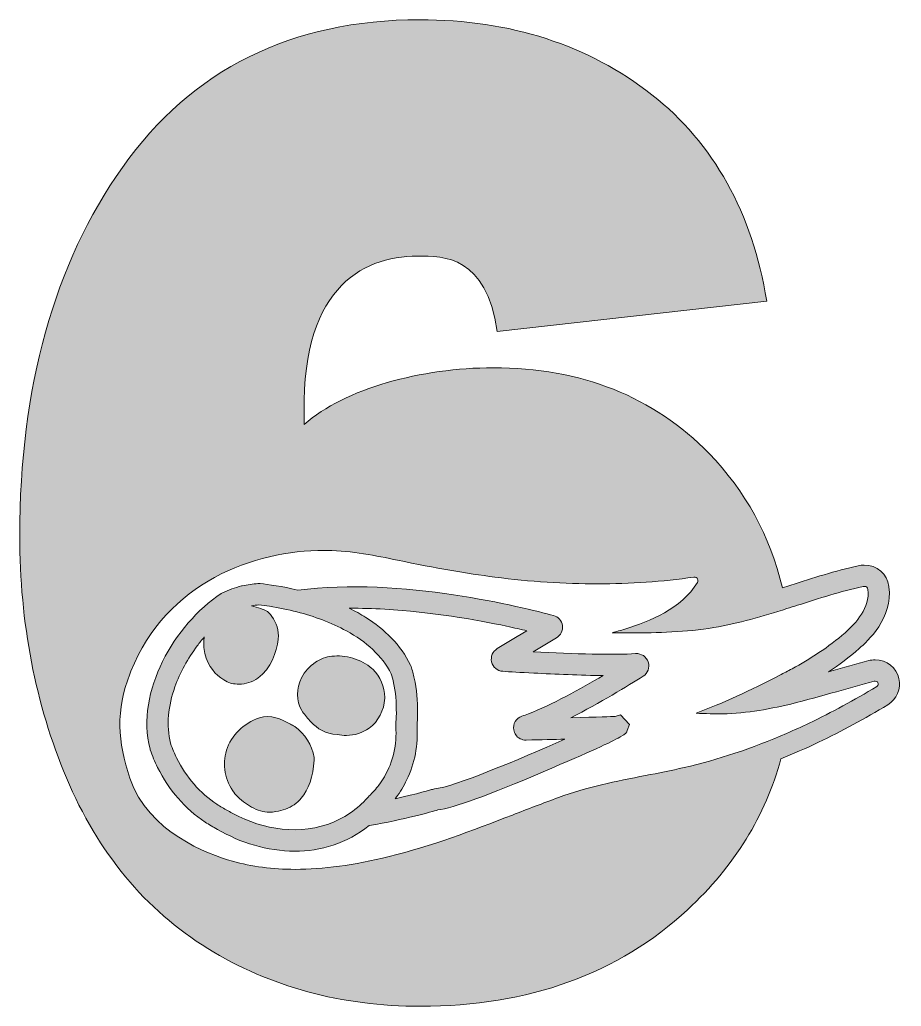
# Model space of a CAD drawing. Header units: millimetres. Extents: x -190 to -34, y -82 to 92.
import ezdxf

# ---------------------------------------------------------------- set-up
doc = ezdxf.new("R2010")
doc.units = ezdxf.units.MM
doc.header["$MEASUREMENT"] = 0
doc.layers.add('Layer 1', color=7, linetype='Continuous', lineweight=0)

# ---------------------------------------------------------------- blocks, each defined once
blk = doc.blocks.new('Block_0')
at = {"layer": 'Layer 1', "transparency": 33554687}
h = blk.add_hatch(color=7, dxfattribs=at)
h.dxf.hatch_style = 2
edge = h.paths.add_edge_path()
edge.add_spline(control_points=[(-38.43, -25.18), (-42.4, -27.58), (-46.4, -29.75), (-50.33, -31.63), (-51.66, -32.26), (-52.99, -32.86), (-54.31, -33.43), (-60.41, -36.08), (-66.48, -38.11), (-72.4, -39.46), (-74.68, -39.98), (-76.97, -40.43), (-79.19, -40.87), (-84.46, -41.9), (-89.45, -42.89), (-94.56, -44.75), (-97.26, -45.74), (-100.01, -46.8), (-102.67, -47.83), (-109.71, -50.55), (-117, -53.36), (-124.4, -55.16), (-130.61, -56.67), (-136.03, -57.4), (-140.96, -57.4), (-144.92, -57.4), (-148.64, -56.91), (-152.02, -55.96), (-156.37, -54.73), (-166.84, -50.85), (-170.08, -41.35), (-172.25, -34.94), (-172.62, -29.33), (-170.1, -23), (-170.1, -23), (-169.9, -22.5), (-169.9, -22.5), (-163.66, -6.79), (-148.2, -1.19), (-135.81, -1.19), (-135.64, -1.19), (-135.46, -1.19), (-135.29, -1.19), (-130.94, -1.25), (-126.68, -2.13), (-122.92, -2.91), (-116.08, -4.32), (-110.79, -5.24), (-105.75, -5.89), (-99.55, -6.69), (-93.46, -7.09), (-87.67, -7.09), (-81.87, -7.09), (-76.16, -6.69), (-70.69, -5.89), (-70.69, -5.89), (-70.61, -5.88), (-70.61, -5.88), (-70.39, -5.88), (-70.12, -5.99), (-70, -6.25), (-69.92, -6.43), (-69.93, -6.65), (-70.04, -6.84), (-72.91, -11.5), (-78.38, -13.68), (-82.82, -15.05), (-83.57, -15.28), (-84.32, -15.5), (-85.06, -15.7), (-83.98, -15.71), (-82.9, -15.72), (-81.82, -15.72), (-77.1, -15.72), (-72.05, -15.6), (-67.15, -14.79), (-62.8, -14.06), (-58.48, -12.77), (-54.28, -11.45), (-53.66, -11.25), (-53.04, -11.06), (-52.42, -10.86), (-48.65, -9.66), (-44.75, -8.42), (-40.84, -7.54), (-40.8, -7.53), (-40.72, -7.52), (-40.63, -7.52), (-40.21, -7.52), (-40.02, -7.79), (-39.99, -8.05), (-39.57, -11.31), (-42.09, -13.97), (-44.02, -15.69), (-46.93, -18.29), (-50.25, -20.34), (-53.36, -22.04), (-54.09, -22.44), (-54.82, -22.82), (-55.52, -23.19), (-60.73, -25.89), (-65.58, -28.09), (-70.26, -29.89), (-69.44, -29.92), (-68.63, -29.95), (-67.82, -29.98), (-67.36, -30), (-66.89, -30.01), (-66.43, -30.01), (-62.09, -30.01), (-57.81, -29.27), (-53.6, -28.26), (-50.89, -27.61), (-48.2, -26.84), (-45.55, -26.09), (-43.37, -25.47), (-41.12, -24.83), (-38.89, -24.26), (-38.84, -24.24), (-38.79, -24.24), (-38.73, -24.24), (-38.32, -24.24), (-38.2, -24.48), (-38.17, -24.62), (-38.15, -24.7), (-38.12, -24.99), (-38.43, -25.18)], knot_values=[0, 0, 0, 0, 1, 1, 1, 2, 2, 2, 3, 3, 3, 4, 4, 4, 5, 5, 5, 6, 6, 6, 7, 7, 7, 8, 8, 8, 9, 9, 9, 10, 10, 10, 11, 11, 11, 12, 12, 12, 13, 13, 13, 14, 14, 14, 15, 15, 15, 16, 16, 16, 17, 17, 17, 18, 18, 18, 19, 19, 19, 20, 20, 20, 21, 21, 21, 22, 22, 22, 23, 23, 23, 24, 24, 24, 25, 25, 25, 26, 26, 26, 27, 27, 27, 28, 28, 28, 29, 29, 29, 30, 30, 30, 31, 31, 31, 32, 32, 32, 33, 33, 33, 34, 34, 34, 35, 35, 35, 36, 36, 36, 37, 37, 37, 38, 38, 38, 39, 39, 39, 40, 40, 40, 41, 41, 41, 42, 42, 42, 42], degree=3, periodic=0)
edge = h.paths.add_edge_path()
edge.add_spline(control_points=[(-34.51, -23.79), (-34.95, -21.85), (-36.68, -20.49), (-38.73, -20.49), (-39.11, -20.49), (-39.48, -20.53), (-39.83, -20.62), (-42.08, -21.2), (-44.33, -21.84), (-46.51, -22.46), (-46.51, -22.46), (-46.58, -22.48), (-46.58, -22.48), (-46.69, -22.51), (-46.81, -22.55), (-46.92, -22.58), (-45.08, -21.38), (-43.24, -20.03), (-41.52, -18.49), (-40.04, -17.17), (-35.56, -13.16), (-36.27, -7.58), (-36.27, -7.58), (-36.27, -7.55), (-36.27, -7.55), (-36.27, -7.55), (-36.27, -7.52), (-36.27, -7.52), (-36.58, -5.35), (-38.42, -3.77), (-40.63, -3.77), (-40.99, -3.77), (-41.34, -3.81), (-41.68, -3.89), (-45.75, -4.8), (-49.72, -6.06), (-53.56, -7.29), (-54.06, -7.44), (-54.55, -7.6), (-55.05, -7.76), (-57.25, 1.36), (-61.57, 9.28), (-68, 15.9), (-77.74, 25.92), (-90.54, 31), (-106.05, 31), (-118.62, 31), (-132.28, 27.34), (-139.34, 21.03), (-140.31, 44.62), (-129.49, 50.68), (-119.35, 50.68), (-114.71, 50.68), (-107.21, 50.74), (-105.37, 37.42), (-105.37, 37.42), (-57.83, 42.74), (-57.83, 42.74), (-60.37, 58.3), (-67.15, 70.56), (-78.06, 79.12), (-89.25, 87.89), (-103.02, 92.34), (-118.98, 92.34), (-141.54, 92.34), (-159.19, 83.59), (-171.42, 66.32), (-183.42, 49.37), (-189.51, 27.53), (-189.51, 1.41), (-189.51, -13.96), (-186.74, -28.32), (-181.28, -41.28), (-175.73, -54.46), (-167.34, -64.58), (-156.35, -71.36), (-145.42, -78.11), (-132.81, -81.53), (-118.86, -81.53), (-99.79, -81.53), (-83.95, -75.8), (-71.78, -64.51), (-63.53, -56.84), (-58.03, -47.94), (-55.32, -37.93), (-53.12, -37.03), (-50.92, -36.07), (-48.72, -35.01), (-44.66, -33.07), (-40.55, -30.84), (-36.49, -28.39), (-34.9, -27.42), (-34.11, -25.58), (-34.51, -23.79)], knot_values=[0, 0, 0, 0, 1, 1, 1, 2, 2, 2, 3, 3, 3, 4, 4, 4, 5, 5, 5, 6, 6, 6, 7, 7, 7, 8, 8, 8, 9, 9, 9, 10, 10, 10, 11, 11, 11, 12, 12, 12, 13, 13, 13, 14, 14, 14, 15, 15, 15, 16, 16, 16, 17, 17, 17, 18, 18, 18, 19, 19, 19, 20, 20, 20, 21, 21, 21, 22, 22, 22, 23, 23, 23, 24, 24, 24, 25, 25, 25, 26, 26, 26, 27, 27, 27, 28, 28, 28, 29, 29, 29, 30, 30, 30, 31, 31, 31, 31], degree=3, periodic=0)
h = blk.add_hatch(color=7, dxfattribs=at)
h.dxf.hatch_style = 2
edge = h.paths.add_edge_path()
edge.add_spline(control_points=[(-116.77, -43.3), (-116.87, -43.33), (-119.46, -44.11), (-123.33, -44.96), (-123.28, -44.9), (-123.23, -44.84), (-123.18, -44.78), (-122.44, -43.79), (-121.82, -42.74), (-121.3, -41.66), (-119.87, -38.72), (-119.24, -35.47), (-119.47, -32.1), (-119.42, -31.38), (-119.38, -30.68), (-119.37, -30), (-119.35, -27.67), (-119.53, -25.61), (-119.95, -23.72), (-120.11, -23), (-120.3, -22.3), (-120.52, -21.63), (-120.52, -21.63), (-120.61, -21.41), (-120.61, -21.41), (-122.34, -17.8), (-125.21, -15.08), (-128.47, -13.03), (-129.43, -12.42), (-130.43, -11.87), (-131.44, -11.38), (-129.34, -11.37), (-127.24, -11.43), (-125.16, -11.55), (-116.98, -12.02), (-109.15, -13.39), (-103.67, -14.55), (-102.33, -14.84), (-101.12, -15.11), (-100.1, -15.35), (-100.1, -15.35), (-101.83, -16.39), (-101.83, -16.39), (-101.83, -16.39), (-105.32, -18.48), (-105.32, -18.48), (-106.14, -18.97), (-106.54, -19.92), (-106.32, -20.85), (-106.09, -21.77), (-105.3, -22.44), (-104.35, -22.5), (-103.18, -22.57), (-101.22, -22.69), (-98.88, -22.81), (-95.2, -23), (-90.58, -23.21), (-86.64, -23.25), (-90.62, -25.58), (-95.83, -28.45), (-99.85, -29.99), (-100.23, -30.13), (-100.62, -30.28), (-100.98, -30.41), (-102.01, -30.75), (-102.62, -31.77), (-102.43, -32.83), (-102.37, -33.15), (-102.25, -33.44), (-102.08, -33.69), (-101.68, -34.27), (-101.03, -34.63), (-100.25, -34.62), (-97.55, -34.56), (-95.3, -34.51), (-93.42, -34.46), (-101.52, -38.05), (-112.99, -42.87), (-116.4, -43.23), (-116.4, -43.23), (-116.77, -43.3), (-116.77, -43.3)], knot_values=[0, 0, 0, 0, 1, 1, 1, 2, 2, 2, 3, 3, 3, 4, 4, 4, 5, 5, 5, 6, 6, 6, 7, 7, 7, 8, 8, 8, 9, 9, 9, 10, 10, 10, 11, 11, 11, 12, 12, 12, 13, 13, 13, 14, 14, 14, 15, 15, 15, 16, 16, 16, 17, 17, 17, 18, 18, 18, 19, 19, 19, 20, 20, 20, 21, 21, 21, 22, 22, 22, 23, 23, 23, 24, 24, 24, 25, 25, 25, 26, 26, 26, 27, 27, 27, 27], degree=3, periodic=0)
edge = h.paths.add_edge_path()
edge.add_spline(control_points=[(-150.88, -48.1), (-151.53, -47.79), (-152.17, -47.46), (-152.79, -47.09), (-152.79, -47.09), (-152.88, -47.04), (-152.88, -47.04), (-153.54, -46.7), (-154.17, -46.33), (-154.76, -45.94), (-157.72, -43.98), (-160.17, -41.15), (-161.85, -37.77), (-162.03, -37.39), (-162.21, -37), (-162.38, -36.6), (-162.58, -36.14), (-162.76, -35.66), (-162.92, -35.19), (-163.72, -32), (-163.33, -28.56), (-162.16, -25.26), (-161.26, -22.7), (-159.88, -20.23), (-158.23, -18.03), (-157.83, -17.48), (-157.41, -16.95), (-156.97, -16.44), (-156.98, -16.5), (-156.99, -16.57), (-157, -16.63), (-157.14, -17.5), (-157.1, -18.42), (-156.88, -19.33), (-156.75, -19.89), (-156.55, -20.46), (-156.28, -21), (-155.41, -22.72), (-153.99, -24.02), (-152.36, -24.57), (-152.36, -24.57), (-152.18, -24.62), (-152.18, -24.62), (-151.73, -24.72), (-151.28, -24.77), (-150.84, -24.77), (-149.65, -24.77), (-148.52, -24.4), (-147.51, -23.68), (-145.24, -22.05), (-144.17, -19.02), (-143.94, -16.91), (-143.94, -16.91), (-143.93, -16.83), (-143.93, -16.83), (-143.83, -15.31), (-144.23, -13.94), (-145.04, -12.85), (-145.22, -12.61), (-145.41, -12.37), (-145.63, -12.16), (-145.63, -12.16), (-145.83, -11.97), (-145.83, -11.97), (-145.83, -11.97), (-146.07, -11.85), (-146.07, -11.85), (-146.38, -11.69), (-146.7, -11.56), (-147.01, -11.44), (-147.55, -11.23), (-148.1, -11.07), (-148.65, -10.97), (-148.21, -10.9), (-147.78, -10.82), (-147.35, -10.78), (-146.73, -10.85), (-146.1, -10.93), (-145.47, -11.03), (-143.88, -11.28), (-142.26, -11.61), (-140.64, -12.02), (-137.59, -12.81), (-134.58, -13.92), (-131.92, -15.38), (-128.46, -17.27), (-125.6, -19.76), (-124.04, -22.93), (-123.88, -23.43), (-123.73, -23.97), (-123.61, -24.52), (-123.26, -26.13), (-123.1, -27.91), (-123.12, -29.95), (-123.13, -30.59), (-123.17, -31.27), (-123.22, -31.95), (-123.22, -31.95), (-123.23, -32.09), (-123.23, -32.09), (-123.23, -32.09), (-123.22, -32.24), (-123.22, -32.24), (-122.98, -35.39), (-123.68, -38.41), (-125.23, -41.07), (-125.52, -41.57), (-125.84, -42.06), (-126.19, -42.54), (-126.71, -43.24), (-127.3, -43.91), (-127.94, -44.53), (-127.94, -44.53), (-128.05, -44.63), (-128.05, -44.63), (-128.54, -45.19), (-129.05, -45.68), (-129.57, -46.15), (-130.69, -47.14), (-131.87, -47.93), (-133.11, -48.56), (-138.77, -51.45), (-145.44, -50.71), (-150.88, -48.1)], knot_values=[0, 0, 0, 0, 1, 1, 1, 2, 2, 2, 3, 3, 3, 4, 4, 4, 5, 5, 5, 6, 6, 6, 7, 7, 7, 8, 8, 8, 9, 9, 9, 10, 10, 10, 11, 11, 11, 12, 12, 12, 13, 13, 13, 14, 14, 14, 15, 15, 15, 16, 16, 16, 17, 17, 17, 18, 18, 18, 19, 19, 19, 20, 20, 20, 21, 21, 21, 22, 22, 22, 23, 23, 23, 24, 24, 24, 25, 25, 25, 26, 26, 26, 27, 27, 27, 28, 28, 28, 29, 29, 29, 30, 30, 30, 31, 31, 31, 32, 32, 32, 33, 33, 33, 34, 34, 34, 35, 35, 35, 36, 36, 36, 37, 37, 37, 38, 38, 38, 39, 39, 39, 40, 40, 40, 41, 41, 41, 41], degree=3, periodic=0)
edge = h.paths.add_edge_path()
edge.add_spline(control_points=[(-80.94, -19.38), (-84.4, -19.66), (-91.84, -19.43), (-98.97, -19.05), (-98.97, -19.05), (-94.89, -16.61), (-94.89, -16.61), (-94.14, -16.16), (-93.73, -15.32), (-93.85, -14.45), (-93.96, -13.59), (-94.58, -12.89), (-95.42, -12.66), (-100.47, -11.29), (-122.37, -5.8), (-140.48, -8.2), (-143.3, -7.52), (-145.7, -7.18), (-147.13, -7.03), (-147.13, -7.03), (-147.32, -7), (-147.32, -7), (-147.32, -7), (-147.51, -7.02), (-147.51, -7.02), (-148.44, -7.11), (-149.38, -7.25), (-150.3, -7.43), (-150.3, -7.43), (-150.43, -7.46), (-150.43, -7.46), (-151.55, -7.76), (-152.66, -8.16), (-153.74, -8.64), (-153.74, -8.64), (-154.02, -8.8), (-154.02, -8.8), (-162.21, -14.3), (-169.14, -26.05), (-166.54, -36.19), (-166.54, -36.19), (-166.5, -36.33), (-166.5, -36.33), (-166.14, -37.39), (-165.7, -38.44), (-165.21, -39.44), (-163.24, -43.41), (-160.34, -46.74), (-156.83, -49.07), (-156.14, -49.52), (-155.41, -49.95), (-154.65, -50.35), (-150.65, -52.71), (-145.85, -54.2), (-141.03, -54.2), (-136.46, -54.2), (-131.87, -52.87), (-127.92, -49.69), (-121.65, -48.63), (-116.81, -47.23), (-115.83, -46.94), (-113.06, -46.58), (-106.81, -44.32), (-97.22, -40.21), (-88.81, -36.6), (-85.27, -34.99), (-83.72, -34.12), (-83.69, -34.11), (-83.66, -34.1), (-83.64, -34.09), (-83.64, -34.09), (-83.64, -34.07), (-83.64, -34.07), (-82.62, -33.49), (-82.53, -33.25), (-82.42, -32.95), (-82.42, -32.95), (-82.02, -31.86), (-82.02, -31.86), (-82.02, -31.86), (-83.62, -30.17), (-83.62, -30.17), (-83.62, -30.17), (-84.55, -30.45), (-84.55, -30.45), (-85.16, -30.49), (-87.51, -30.56), (-92.33, -30.68), (-87.31, -28.12), (-82.2, -24.99), (-79.62, -23.37), (-78.77, -22.84), (-78.4, -21.8), (-78.72, -20.85), (-79.03, -19.91), (-79.95, -19.31), (-80.94, -19.38)], knot_values=[0, 0, 0, 0, 1, 1, 1, 2, 2, 2, 3, 3, 3, 4, 4, 4, 5, 5, 5, 6, 6, 6, 7, 7, 7, 8, 8, 8, 9, 9, 9, 10, 10, 10, 11, 11, 11, 12, 12, 12, 13, 13, 13, 14, 14, 14, 15, 15, 15, 16, 16, 16, 17, 17, 17, 18, 18, 18, 19, 19, 19, 20, 20, 20, 21, 21, 21, 22, 22, 22, 23, 23, 23, 24, 24, 24, 25, 25, 25, 26, 26, 26, 27, 27, 27, 28, 28, 28, 29, 29, 29, 30, 30, 30, 31, 31, 31, 32, 32, 32, 32], degree=3, periodic=0)
h = blk.add_hatch(color=7, dxfattribs=at)
h.dxf.hatch_style = 2
edge = h.paths.add_edge_path()
edge.add_spline(control_points=[(-125.15, -27.22), (-125.15, -27.22), (-125.15, -27.15), (-125.15, -27.15), (-125.15, -27.15), (-125.15, -27.09), (-125.15, -27.09), (-125.17, -25.24), (-125.93, -23.47), (-127.29, -22.1), (-127.29, -22.1), (-127.41, -21.99), (-127.41, -21.99), (-128.35, -21.19), (-129.51, -20.57), (-130.76, -20.19), (-132, -19.82), (-133.31, -19.7), (-134.49, -19.84), (-135.52, -19.95), (-136.51, -20.33), (-137.38, -20.91), (-138.39, -21.58), (-139.25, -22.51), (-139.82, -23.63), (-140.81, -25.56), (-140.79, -27.67), (-139.78, -29.43), (-139.78, -29.43), (-139.66, -29.63), (-139.66, -29.63), (-139.23, -30.2), (-138.74, -30.84), (-138.15, -31.45), (-137.06, -32.57), (-135.63, -33.55), (-133.55, -33.62), (-133, -33.74), (-132.45, -33.8), (-131.92, -33.8), (-130.46, -33.8), (-129.08, -33.36), (-127.93, -32.52), (-126.28, -31.31), (-125.29, -29.43), (-125.15, -27.22)], knot_values=[0, 0, 0, 0, 1, 1, 1, 2, 2, 2, 3, 3, 3, 4, 4, 4, 5, 5, 5, 6, 6, 6, 7, 7, 7, 8, 8, 8, 9, 9, 9, 10, 10, 10, 11, 11, 11, 12, 12, 12, 13, 13, 13, 14, 14, 14, 15, 15, 15, 15], degree=3, periodic=0)
h = blk.add_hatch(color=7, dxfattribs=at)
h.dxf.hatch_style = 2
edge = h.paths.add_edge_path()
edge.add_spline(control_points=[(-141, -32.24), (-141, -32.24), (-141.26, -32.09), (-141.26, -32.09), (-141.48, -31.98), (-141.7, -31.86), (-141.91, -31.75), (-143.39, -30.98), (-145.23, -30.02), (-147.26, -30.69), (-150.06, -31.63), (-152.23, -33.77), (-153.06, -36.42), (-153.85, -38.96), (-153.34, -41.72), (-151.66, -43.98), (-151.65, -43.99), (-151.65, -44), (-151.64, -44.01), (-151.64, -44.01), (-151.47, -44.21), (-151.47, -44.21), (-150.5, -45.18), (-149.56, -45.91), (-148.64, -46.43), (-147.57, -47.03), (-146.53, -47.34), (-145.51, -47.34), (-145.12, -47.34), (-144.73, -47.3), (-144.34, -47.21), (-143.74, -47.13), (-143.18, -46.99), (-142.66, -46.79), (-141.55, -46.39), (-140.62, -45.74), (-139.87, -44.85), (-138.59, -43.32), (-137.82, -41.08), (-137.6, -38.14), (-137.6, -38.14), (-137.58, -37.9), (-137.58, -37.9), (-137.58, -37.9), (-137.62, -37.67), (-137.62, -37.67), (-138, -35.46), (-139.2, -33.53), (-141, -32.24)], knot_values=[0, 0, 0, 0, 1, 1, 1, 2, 2, 2, 3, 3, 3, 4, 4, 4, 5, 5, 5, 6, 6, 6, 7, 7, 7, 8, 8, 8, 9, 9, 9, 10, 10, 10, 11, 11, 11, 12, 12, 12, 13, 13, 13, 14, 14, 14, 15, 15, 15, 16, 16, 16, 16], degree=3, periodic=0)
at = {"layer": 'Layer 1'}
for points, knots in [([(-34.51, -23.79), (-34.95, -21.85), (-36.68, -20.49), (-38.73, -20.49), (-39.11, -20.49), (-39.48, -20.53), (-39.83, -20.62), (-42.08, -21.2), (-44.33, -21.84), (-46.51, -22.46), (-46.51, -22.46), (-46.58, -22.48), (-46.58, -22.48), (-46.69, -22.51), (-46.81, -22.55), (-46.92, -22.58), (-45.08, -21.38), (-43.24, -20.03), (-41.52, -18.49), (-40.04, -17.17), (-35.56, -13.16), (-36.27, -7.58), (-36.27, -7.58), (-36.27, -7.55), (-36.27, -7.55), (-36.27, -7.55), (-36.27, -7.52), (-36.27, -7.52), (-36.58, -5.35), (-38.42, -3.77), (-40.63, -3.77), (-40.99, -3.77), (-41.34, -3.81), (-41.68, -3.89), (-45.75, -4.8), (-49.72, -6.06), (-53.56, -7.29), (-54.06, -7.44), (-54.55, -7.6), (-55.05, -7.76), (-57.25, 1.36), (-61.57, 9.28), (-68, 15.9), (-77.74, 25.92), (-90.54, 31), (-106.05, 31), (-118.62, 31), (-132.28, 27.34), (-139.34, 21.03), (-140.31, 44.62), (-129.49, 50.68), (-119.35, 50.68), (-114.71, 50.68), (-107.21, 50.74), (-105.37, 37.42), (-105.37, 37.42), (-57.83, 42.74), (-57.83, 42.74), (-60.37, 58.3), (-67.15, 70.56), (-78.06, 79.12), (-89.25, 87.89), (-103.02, 92.34), (-118.98, 92.34), (-141.54, 92.34), (-159.19, 83.59), (-171.42, 66.32), (-183.42, 49.37), (-189.51, 27.53), (-189.51, 1.41), (-189.51, -13.96), (-186.74, -28.32), (-181.28, -41.28), (-175.73, -54.46), (-167.34, -64.58), (-156.35, -71.36), (-145.42, -78.11), (-132.81, -81.53), (-118.86, -81.53), (-99.79, -81.53), (-83.95, -75.8), (-71.78, -64.51), (-63.53, -56.84), (-58.03, -47.94), (-55.32, -37.93), (-53.12, -37.03), (-50.92, -36.07), (-48.72, -35.01), (-44.66, -33.07), (-40.55, -30.84), (-36.49, -28.39), (-34.9, -27.42), (-34.11, -25.58), (-34.51, -23.79)], [0, 0, 0, 0, 1, 1, 1, 2, 2, 2, 3, 3, 3, 4, 4, 4, 5, 5, 5, 6, 6, 6, 7, 7, 7, 8, 8, 8, 9, 9, 9, 10, 10, 10, 11, 11, 11, 12, 12, 12, 13, 13, 13, 14, 14, 14, 15, 15, 15, 16, 16, 16, 17, 17, 17, 18, 18, 18, 19, 19, 19, 20, 20, 20, 21, 21, 21, 22, 22, 22, 23, 23, 23, 24, 24, 24, 25, 25, 25, 26, 26, 26, 27, 27, 27, 28, 28, 28, 29, 29, 29, 30, 30, 30, 31, 31, 31, 31]), ([(-38.43, -25.18), (-42.4, -27.58), (-46.4, -29.75), (-50.33, -31.63), (-51.66, -32.26), (-52.99, -32.86), (-54.31, -33.43), (-60.41, -36.08), (-66.48, -38.11), (-72.4, -39.46), (-74.68, -39.98), (-76.97, -40.43), (-79.19, -40.87), (-84.46, -41.9), (-89.45, -42.89), (-94.56, -44.75), (-97.26, -45.74), (-100.01, -46.8), (-102.67, -47.83), (-109.71, -50.55), (-117, -53.36), (-124.4, -55.16), (-130.61, -56.67), (-136.03, -57.4), (-140.96, -57.4), (-144.92, -57.4), (-148.64, -56.91), (-152.02, -55.96), (-156.37, -54.73), (-166.84, -50.85), (-170.08, -41.35), (-172.25, -34.94), (-172.62, -29.33), (-170.1, -23), (-170.1, -23), (-169.9, -22.5), (-169.9, -22.5), (-163.66, -6.79), (-148.2, -1.19), (-135.81, -1.19), (-135.64, -1.19), (-135.46, -1.19), (-135.29, -1.19), (-130.94, -1.25), (-126.68, -2.13), (-122.92, -2.91), (-116.08, -4.32), (-110.79, -5.24), (-105.75, -5.89), (-99.55, -6.69), (-93.46, -7.09), (-87.67, -7.09), (-81.87, -7.09), (-76.16, -6.69), (-70.69, -5.89), (-70.69, -5.89), (-70.61, -5.88), (-70.61, -5.88), (-70.39, -5.88), (-70.12, -5.99), (-70, -6.25), (-69.92, -6.43), (-69.93, -6.65), (-70.04, -6.84), (-72.91, -11.5), (-78.38, -13.68), (-82.82, -15.05), (-83.57, -15.28), (-84.32, -15.5), (-85.06, -15.7), (-83.98, -15.71), (-82.9, -15.72), (-81.82, -15.72), (-77.1, -15.72), (-72.05, -15.6), (-67.15, -14.79), (-62.8, -14.06), (-58.48, -12.77), (-54.28, -11.45), (-53.66, -11.25), (-53.04, -11.06), (-52.42, -10.86), (-48.65, -9.66), (-44.75, -8.42), (-40.84, -7.54), (-40.8, -7.53), (-40.72, -7.52), (-40.63, -7.52), (-40.21, -7.52), (-40.02, -7.79), (-39.99, -8.05), (-39.57, -11.31), (-42.09, -13.97), (-44.02, -15.69), (-46.93, -18.29), (-50.25, -20.34), (-53.36, -22.04), (-54.09, -22.44), (-54.82, -22.82), (-55.52, -23.19), (-60.73, -25.89), (-65.58, -28.09), (-70.26, -29.89), (-69.44, -29.92), (-68.63, -29.95), (-67.82, -29.98), (-67.36, -30), (-66.89, -30.01), (-66.43, -30.01), (-62.09, -30.01), (-57.81, -29.27), (-53.6, -28.26), (-50.89, -27.61), (-48.2, -26.84), (-45.55, -26.09), (-43.37, -25.47), (-41.12, -24.83), (-38.89, -24.26), (-38.84, -24.24), (-38.79, -24.24), (-38.73, -24.24), (-38.32, -24.24), (-38.2, -24.48), (-38.17, -24.62), (-38.15, -24.7), (-38.12, -24.99), (-38.43, -25.18)], [0, 0, 0, 0, 1, 1, 1, 2, 2, 2, 3, 3, 3, 4, 4, 4, 5, 5, 5, 6, 6, 6, 7, 7, 7, 8, 8, 8, 9, 9, 9, 10, 10, 10, 11, 11, 11, 12, 12, 12, 13, 13, 13, 14, 14, 14, 15, 15, 15, 16, 16, 16, 17, 17, 17, 18, 18, 18, 19, 19, 19, 20, 20, 20, 21, 21, 21, 22, 22, 22, 23, 23, 23, 24, 24, 24, 25, 25, 25, 26, 26, 26, 27, 27, 27, 28, 28, 28, 29, 29, 29, 30, 30, 30, 31, 31, 31, 32, 32, 32, 33, 33, 33, 34, 34, 34, 35, 35, 35, 36, 36, 36, 37, 37, 37, 38, 38, 38, 39, 39, 39, 40, 40, 40, 41, 41, 41, 42, 42, 42, 42]), ([(-80.94, -19.38), (-84.4, -19.66), (-91.84, -19.43), (-98.97, -19.05), (-98.97, -19.05), (-94.89, -16.61), (-94.89, -16.61), (-94.14, -16.16), (-93.73, -15.32), (-93.85, -14.45), (-93.96, -13.59), (-94.58, -12.89), (-95.42, -12.66), (-100.47, -11.29), (-122.37, -5.8), (-140.48, -8.2), (-143.3, -7.52), (-145.7, -7.18), (-147.13, -7.03), (-147.13, -7.03), (-147.32, -7), (-147.32, -7), (-147.32, -7), (-147.51, -7.02), (-147.51, -7.02), (-148.44, -7.11), (-149.38, -7.25), (-150.3, -7.43), (-150.3, -7.43), (-150.43, -7.46), (-150.43, -7.46), (-151.55, -7.76), (-152.66, -8.16), (-153.74, -8.64), (-153.74, -8.64), (-154.02, -8.8), (-154.02, -8.8), (-162.21, -14.3), (-169.14, -26.05), (-166.54, -36.19), (-166.54, -36.19), (-166.5, -36.33), (-166.5, -36.33), (-166.14, -37.39), (-165.7, -38.44), (-165.21, -39.44), (-163.24, -43.41), (-160.34, -46.74), (-156.83, -49.07), (-156.14, -49.52), (-155.41, -49.95), (-154.65, -50.35), (-150.65, -52.71), (-145.85, -54.2), (-141.03, -54.2), (-136.46, -54.2), (-131.87, -52.87), (-127.92, -49.69), (-121.65, -48.63), (-116.81, -47.23), (-115.83, -46.94), (-113.06, -46.58), (-106.81, -44.32), (-97.22, -40.21), (-88.81, -36.6), (-85.27, -34.99), (-83.72, -34.12), (-83.69, -34.11), (-83.66, -34.1), (-83.64, -34.09), (-83.64, -34.09), (-83.64, -34.07), (-83.64, -34.07), (-82.62, -33.49), (-82.53, -33.25), (-82.42, -32.95), (-82.42, -32.95), (-82.02, -31.86), (-82.02, -31.86), (-82.02, -31.86), (-83.62, -30.17), (-83.62, -30.17), (-83.62, -30.17), (-84.55, -30.45), (-84.55, -30.45), (-85.16, -30.49), (-87.51, -30.56), (-92.33, -30.68), (-87.31, -28.12), (-82.2, -24.99), (-79.62, -23.37), (-78.77, -22.84), (-78.4, -21.8), (-78.72, -20.85), (-79.03, -19.91), (-79.95, -19.31), (-80.94, -19.38)], [0, 0, 0, 0, 1, 1, 1, 2, 2, 2, 3, 3, 3, 4, 4, 4, 5, 5, 5, 6, 6, 6, 7, 7, 7, 8, 8, 8, 9, 9, 9, 10, 10, 10, 11, 11, 11, 12, 12, 12, 13, 13, 13, 14, 14, 14, 15, 15, 15, 16, 16, 16, 17, 17, 17, 18, 18, 18, 19, 19, 19, 20, 20, 20, 21, 21, 21, 22, 22, 22, 23, 23, 23, 24, 24, 24, 25, 25, 25, 26, 26, 26, 27, 27, 27, 28, 28, 28, 29, 29, 29, 30, 30, 30, 31, 31, 31, 32, 32, 32, 32]), ([(-150.88, -48.1), (-151.53, -47.79), (-152.17, -47.46), (-152.79, -47.09), (-152.79, -47.09), (-152.88, -47.04), (-152.88, -47.04), (-153.54, -46.7), (-154.17, -46.33), (-154.76, -45.94), (-157.72, -43.98), (-160.17, -41.15), (-161.85, -37.77), (-162.03, -37.39), (-162.21, -37), (-162.38, -36.6), (-162.58, -36.14), (-162.76, -35.66), (-162.92, -35.19), (-163.72, -32), (-163.33, -28.56), (-162.16, -25.26), (-161.26, -22.7), (-159.88, -20.23), (-158.23, -18.03), (-157.83, -17.48), (-157.41, -16.95), (-156.97, -16.44), (-156.98, -16.5), (-156.99, -16.57), (-157, -16.63), (-157.14, -17.5), (-157.1, -18.42), (-156.88, -19.33), (-156.75, -19.89), (-156.55, -20.46), (-156.28, -21), (-155.41, -22.72), (-153.99, -24.02), (-152.36, -24.57), (-152.36, -24.57), (-152.18, -24.62), (-152.18, -24.62), (-151.73, -24.72), (-151.28, -24.77), (-150.84, -24.77), (-149.65, -24.77), (-148.52, -24.4), (-147.51, -23.68), (-145.24, -22.05), (-144.17, -19.02), (-143.94, -16.91), (-143.94, -16.91), (-143.93, -16.83), (-143.93, -16.83), (-143.83, -15.31), (-144.23, -13.94), (-145.04, -12.85), (-145.22, -12.61), (-145.41, -12.37), (-145.63, -12.16), (-145.63, -12.16), (-145.83, -11.97), (-145.83, -11.97), (-145.83, -11.97), (-146.07, -11.85), (-146.07, -11.85), (-146.38, -11.69), (-146.7, -11.56), (-147.01, -11.44), (-147.55, -11.23), (-148.1, -11.07), (-148.65, -10.97), (-148.21, -10.9), (-147.78, -10.82), (-147.35, -10.78), (-146.73, -10.85), (-146.1, -10.93), (-145.47, -11.03), (-143.88, -11.28), (-142.26, -11.61), (-140.64, -12.02), (-137.59, -12.81), (-134.58, -13.92), (-131.92, -15.38), (-128.46, -17.27), (-125.6, -19.76), (-124.04, -22.93), (-123.88, -23.43), (-123.73, -23.97), (-123.61, -24.52), (-123.26, -26.13), (-123.1, -27.91), (-123.12, -29.95), (-123.13, -30.59), (-123.17, -31.27), (-123.22, -31.95), (-123.22, -31.95), (-123.23, -32.09), (-123.23, -32.09), (-123.23, -32.09), (-123.22, -32.24), (-123.22, -32.24), (-122.98, -35.39), (-123.68, -38.41), (-125.23, -41.07), (-125.52, -41.57), (-125.84, -42.06), (-126.19, -42.54), (-126.71, -43.24), (-127.3, -43.91), (-127.94, -44.53), (-127.94, -44.53), (-128.05, -44.63), (-128.05, -44.63), (-128.54, -45.19), (-129.05, -45.68), (-129.57, -46.15), (-130.69, -47.14), (-131.87, -47.93), (-133.11, -48.56), (-138.77, -51.45), (-145.44, -50.71), (-150.88, -48.1)], [0, 0, 0, 0, 1, 1, 1, 2, 2, 2, 3, 3, 3, 4, 4, 4, 5, 5, 5, 6, 6, 6, 7, 7, 7, 8, 8, 8, 9, 9, 9, 10, 10, 10, 11, 11, 11, 12, 12, 12, 13, 13, 13, 14, 14, 14, 15, 15, 15, 16, 16, 16, 17, 17, 17, 18, 18, 18, 19, 19, 19, 20, 20, 20, 21, 21, 21, 22, 22, 22, 23, 23, 23, 24, 24, 24, 25, 25, 25, 26, 26, 26, 27, 27, 27, 28, 28, 28, 29, 29, 29, 30, 30, 30, 31, 31, 31, 32, 32, 32, 33, 33, 33, 34, 34, 34, 35, 35, 35, 36, 36, 36, 37, 37, 37, 38, 38, 38, 39, 39, 39, 40, 40, 40, 41, 41, 41, 41]), ([(-116.77, -43.3), (-116.87, -43.33), (-119.46, -44.11), (-123.33, -44.96), (-123.28, -44.9), (-123.23, -44.84), (-123.18, -44.78), (-122.44, -43.79), (-121.82, -42.74), (-121.3, -41.66), (-119.87, -38.72), (-119.24, -35.47), (-119.47, -32.1), (-119.42, -31.38), (-119.38, -30.68), (-119.37, -30), (-119.35, -27.67), (-119.53, -25.61), (-119.95, -23.72), (-120.11, -23), (-120.3, -22.3), (-120.52, -21.63), (-120.52, -21.63), (-120.61, -21.41), (-120.61, -21.41), (-122.34, -17.8), (-125.21, -15.08), (-128.47, -13.03), (-129.43, -12.42), (-130.43, -11.87), (-131.44, -11.38), (-129.34, -11.37), (-127.24, -11.43), (-125.16, -11.55), (-116.98, -12.02), (-109.15, -13.39), (-103.67, -14.55), (-102.33, -14.84), (-101.12, -15.11), (-100.1, -15.35), (-100.1, -15.35), (-101.83, -16.39), (-101.83, -16.39), (-101.83, -16.39), (-105.32, -18.48), (-105.32, -18.48), (-106.14, -18.97), (-106.54, -19.92), (-106.32, -20.85), (-106.09, -21.77), (-105.3, -22.44), (-104.35, -22.5), (-103.18, -22.57), (-101.22, -22.69), (-98.88, -22.81), (-95.2, -23), (-90.58, -23.21), (-86.64, -23.25), (-90.62, -25.58), (-95.83, -28.45), (-99.85, -29.99), (-100.23, -30.13), (-100.62, -30.28), (-100.98, -30.41), (-102.01, -30.75), (-102.62, -31.77), (-102.43, -32.83), (-102.37, -33.15), (-102.25, -33.44), (-102.08, -33.69), (-101.68, -34.27), (-101.03, -34.63), (-100.25, -34.62), (-97.55, -34.56), (-95.3, -34.51), (-93.42, -34.46), (-101.52, -38.05), (-112.99, -42.87), (-116.4, -43.23), (-116.4, -43.23), (-116.77, -43.3), (-116.77, -43.3)], [0, 0, 0, 0, 1, 1, 1, 2, 2, 2, 3, 3, 3, 4, 4, 4, 5, 5, 5, 6, 6, 6, 7, 7, 7, 8, 8, 8, 9, 9, 9, 10, 10, 10, 11, 11, 11, 12, 12, 12, 13, 13, 13, 14, 14, 14, 15, 15, 15, 16, 16, 16, 17, 17, 17, 18, 18, 18, 19, 19, 19, 20, 20, 20, 21, 21, 21, 22, 22, 22, 23, 23, 23, 24, 24, 24, 25, 25, 25, 26, 26, 26, 27, 27, 27, 27]), ([(-125.15, -27.22), (-125.15, -27.22), (-125.15, -27.15), (-125.15, -27.15), (-125.15, -27.15), (-125.15, -27.09), (-125.15, -27.09), (-125.17, -25.24), (-125.93, -23.47), (-127.29, -22.1), (-127.29, -22.1), (-127.41, -21.99), (-127.41, -21.99), (-128.35, -21.19), (-129.51, -20.57), (-130.76, -20.19), (-132, -19.82), (-133.31, -19.7), (-134.49, -19.84), (-135.52, -19.95), (-136.51, -20.33), (-137.38, -20.91), (-138.39, -21.58), (-139.25, -22.51), (-139.82, -23.63), (-140.81, -25.56), (-140.79, -27.67), (-139.78, -29.43), (-139.78, -29.43), (-139.66, -29.63), (-139.66, -29.63), (-139.23, -30.2), (-138.74, -30.84), (-138.15, -31.45), (-137.06, -32.57), (-135.63, -33.55), (-133.55, -33.62), (-133, -33.74), (-132.45, -33.8), (-131.92, -33.8), (-130.46, -33.8), (-129.08, -33.36), (-127.93, -32.52), (-126.28, -31.31), (-125.29, -29.43), (-125.15, -27.22)], [0, 0, 0, 0, 1, 1, 1, 2, 2, 2, 3, 3, 3, 4, 4, 4, 5, 5, 5, 6, 6, 6, 7, 7, 7, 8, 8, 8, 9, 9, 9, 10, 10, 10, 11, 11, 11, 12, 12, 12, 13, 13, 13, 14, 14, 14, 15, 15, 15, 15]), ([(-141, -32.24), (-141, -32.24), (-141.26, -32.09), (-141.26, -32.09), (-141.48, -31.98), (-141.7, -31.86), (-141.91, -31.75), (-143.39, -30.98), (-145.23, -30.02), (-147.26, -30.69), (-150.06, -31.63), (-152.23, -33.77), (-153.06, -36.42), (-153.85, -38.96), (-153.34, -41.72), (-151.66, -43.98), (-151.65, -43.99), (-151.65, -44), (-151.64, -44.01), (-151.64, -44.01), (-151.47, -44.21), (-151.47, -44.21), (-150.5, -45.18), (-149.56, -45.91), (-148.64, -46.43), (-147.57, -47.03), (-146.53, -47.34), (-145.51, -47.34), (-145.12, -47.34), (-144.73, -47.3), (-144.34, -47.21), (-143.74, -47.13), (-143.18, -46.99), (-142.66, -46.79), (-141.55, -46.39), (-140.62, -45.74), (-139.87, -44.85), (-138.59, -43.32), (-137.82, -41.08), (-137.6, -38.14), (-137.6, -38.14), (-137.58, -37.9), (-137.58, -37.9), (-137.58, -37.9), (-137.62, -37.67), (-137.62, -37.67), (-138, -35.46), (-139.2, -33.53), (-141, -32.24)], [0, 0, 0, 0, 1, 1, 1, 2, 2, 2, 3, 3, 3, 4, 4, 4, 5, 5, 5, 6, 6, 6, 7, 7, 7, 8, 8, 8, 9, 9, 9, 10, 10, 10, 11, 11, 11, 12, 12, 12, 13, 13, 13, 14, 14, 14, 15, 15, 15, 16, 16, 16, 16])]:
    blk.add_open_spline(points, degree=3, knots=knots, dxfattribs=at)

msp = doc.modelspace()

# ---------------------------------------------------------------- block references
at = {"layer": 'Layer 1'}
msp.add_blockref('Block_0', (0, 0), dxfattribs=at)

doc.saveas('drawing.dxf')
